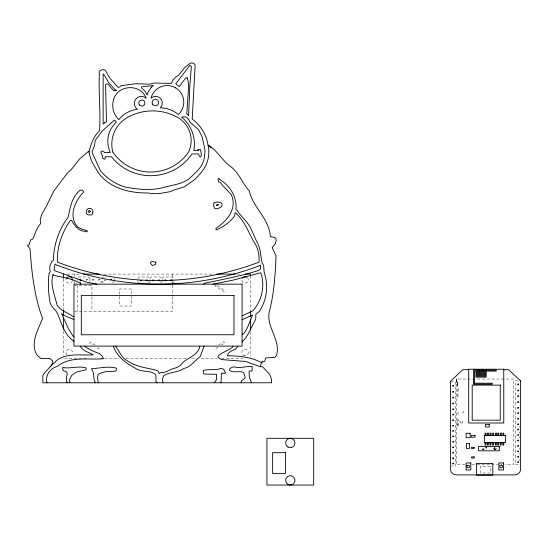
<?xml version="1.0" encoding="UTF-8"?>
<svg xmlns="http://www.w3.org/2000/svg" width="548" height="548" viewBox="0 0 548 548"><rect width="100%" height="100%" fill="white"/><g stroke="black" fill="none" stroke-linecap="round" stroke-linejoin="round"><path stroke-width="0.41" stroke-dasharray="2.74 2.06" d="M457.916 426.57L457.936 422.213L457.916 426.57L458.176 423.481M462.375 421.083L462.183 423.138L462.197 420.967M457.916 421.987L457.916 418.021L458.012 421.083M457.916 389.19L457.977 392.457L458.114 387.566M458.08 414.076L458.025 414.452L457.916 411.37M99.058 347.72L98.277 348.925L95.619 347.206M89.927 281.343L89.927 278.535L90.954 276.973M137.897 278.535L138.925 276.973L148.268 276.973L150.008 278.535L150.008 280.638M150.008 278.535L151.036 276.973L160.379 276.973L162.119 278.535L162.119 280.638M162.119 278.535L163.146 276.973L172.49 276.973L174.23 278.535M519.312 427.029L520.134 426.207M520.134 431.666L519.312 432.488L520.134 433.317M519.312 437.64L520.134 436.811M519.312 448.976L520.134 448.154M519.312 454.292L520.134 453.47M519.312 460.142L520.134 459.313M100.298 283.028L102.038 281.343L102.038 278.535L103.065 276.973L106.463 276.973M112.409 283.028L114.148 281.343M148.268 283.028L150.008 281.343L151.262 283.028M160.379 283.028L162.119 281.343L163.373 283.028M172.49 283.028L174.23 281.343M218.584 345.144L223.892 341.705L224.68 342.911L221.358 345.062M218.036 347.213L216.042 348.501L215.261 347.288M459.765 421.083L461.074 423.33L459.971 420.953M66.993 274.089L81.234 274.089M103.716 274.089L212.179 274.089M236.941 274.089L240.36 274.089M146.282 279.309L147.686 279.309M152.365 279.309L153.762 279.309M158.393 279.309L159.797 279.309M164.475 279.309L165.873 279.309M170.503 279.309L171.908 279.309M105.791 280.713L104.387 280.713L104.387 279.309M74.391 285.522L91.941 285.522L91.941 311.23M74.391 311.23L172.723 311.23L172.723 296.879M64.431 358.248L86.639 358.248M100.305 358.248L103.716 358.248M104.572 358.248L119.087 358.248M125.924 358.248L187.409 358.248M191.677 358.248L196.801 358.248M201.075 358.248L217.303 358.248M221.57 358.248L242.922 358.248M517.798 380.442L515.456 380.442L515.456 464.608L520.134 464.608M450.935 381.846L455.614 381.846L455.614 466.005L451.71 466.005M464.855 464.608L456.306 464.608L456.306 379.038L513.586 379.038L513.586 464.608L505.037 464.608M471.698 464.608L476.829 464.608M477.109 464.601L498.201 464.608M95.071 345.137L90.42 342.13L89.639 343.343L92.297 345.062M89.927 278.535L88.187 276.973L78.844 276.973L77.816 278.535L77.816 280.638M139.151 283.028L137.897 281.343L137.897 279.24M102.038 281.343L103.291 283.028M458.018 385.175L456.306 379.038L457.977 387.073L456.306 379.038L457.97 385.381M250.607 275.788L250.607 310.641M250.607 331.896L250.607 356.549M172.723 274.089L172.723 280.843M172.723 281.686L172.723 284.213M172.723 285.063L172.723 296.036M114.148 278.535L114.148 280.638M77.172 285.522L77.172 311.23M74.391 274.089L74.391 276.617M74.391 281.439L74.391 284.707M63.582 279.185L63.582 309.791M63.582 331.047L63.582 355.7M247.34 277.672A3.274 3.274 0 0 1 245.874 283.145A3.274 3.274 0 0 1 241.867 279.138M66.877 354.768A3.274 3.274 0 0 1 68.342 349.295A3.274 3.274 0 0 1 72.35 353.302M72.35 280.829A3.274 3.274 0 0 1 68.342 283.145A3.274 3.274 0 0 1 66.027 279.138M457.943 393.58L457.881 397.814L457.943 393.58M216.042 284.892L215.261 286.104L223.892 291.694L224.68 290.481L216.042 284.892M464.053 411.37L462.663 412.699L464.053 411.37M87.605 279.309L86.2 279.309L86.2 280.713L87.605 280.713L87.605 279.309M93.681 279.309L92.283 279.309L92.283 280.713L93.681 280.713L93.681 279.309M99.715 279.309L98.311 279.309L98.311 280.713L99.715 280.713L99.715 279.309M131.445 288.981L119.759 288.981L119.759 306.044L131.445 306.044L131.445 288.981M490.446 466.238L480.391 466.238L480.391 473.02L490.446 473.02L490.446 466.238M243.394 355.289A3.274 3.274 0 0 0 248.299 352.46A3.274 3.274 0 0 0 243.394 349.624A3.274 3.274 0 0 0 243.394 355.289"/><path stroke-width="0.82" d="M473.609 383.237L473.65 369.962L476.883 370.153L476.883 376.236L477.815 376.236L477.815 370.153L480.623 370.153L480.623 376.236L481.555 376.236L481.555 370.153L484.364 370.153L484.364 376.236L485.295 376.236L485.295 370.153L496.289 370.16L496.289 371.092L486.234 371.092L486.234 377.168L483.425 377.168L483.425 371.092L482.493 371.092L482.493 377.168L479.685 377.168L479.685 371.092L478.753 371.092L478.753 377.168L475.945 377.168L475.945 371.092L474.595 371.092L474.595 383.203L473.609 383.237L473.609 384.182L492.31 384.182L492.31 383.237L474.595 383.203M46.923 382.785C45.073 375.27 50.217 368.16 57.382 366.4C69.973 355.953 88.523 360.022 103.524 358.735L102.223 356.118L99.414 353.501C94.092 351.761 88.961 349.391 84.461 346.11M221.008 382.785L221.44 373.243L225.468 373.243L224.173 370.078L223.022 368.927L221.008 368.352C215.398 370.825 209 368.681 203.322 370.51L203.322 373.243L204.329 374.106L216.405 374.25L216.693 379.428L214.247 382.785M232.804 346.11L232.229 347.501C227.701 350.789 222.18 352.172 218.131 356.132L217.988 357.282L221.584 359.584L245.6 361.454L260.416 366.77L260.93 363.934L262.266 361.927L264.65 361.502L265.794 357.94L274.843 357.385L276.514 355.357C281.097 340.061 265.855 326.855 269.301 311.723C274.103 293.433 275.315 274.548 276.014 255.731L272.164 247.532L275.123 244.066L276.206 240.408L275.836 238.723L274.678 237.455L270.315 236.654C269.589 218.974 252.936 207.815 249.429 191.094C242.38 183.621 239.318 173.01 230.729 166.592C221.967 160.571 217.494 150.385 208.021 145.062A39.511 39.511 0 0 0 192.225 119.101L195.143 65.171A3.678 3.678 0 0 0 190.088 63.342L185.039 67.157L178.422 75.425L175.518 77.117L172.976 80.083L171.325 83.392L154.063 83.049L149.077 84.221L135.548 83.728L120.786 85.783L119.82 86.988L118.005 87.351L109.292 77.432L105.545 70.541L104.093 69.815L102.161 69.692L100.346 70.418L99.01 71.993L99.4 73.411C98.448 92.482 100.695 111.614 99.592 130.705C93.427 136.466 90.783 144.22 89.091 152.152A36.463 36.463 0 0 0 95.27 167.359C104.75 186.971 127.896 193.321 148.118 192.965A37.339 37.339 0 0 0 162.893 192.965L171.099 191.485L172.415 190.499L184.231 186.889L195.061 179.34L202.205 171.298A30.928 30.928 0 0 0 208.021 145.062L211.617 147.878L210.329 147.494L210.329 146.843M241.147 382.785L241.428 380.867L244.881 378.278L245.168 377.127L243.73 372.524C239.243 370.38 233.955 373.27 229.783 370.654L229.639 369.215L230.359 368.208L233.667 366.77C239.819 368.633 246.182 365.989 252.217 366.626L252.073 370.941L249.34 370.941L249.052 372.092L249.34 377.127L251.505 382.785M486.165 447.887L486.288 447.305C485.377 447.805 486.699 448.374 486.069 447.846M204.089 346.11L200.191 356.638C194.718 360.694 190.944 366.948 183.854 368.489C177.881 372.715 169.901 371.695 163.763 375.716L162.318 379.189L162.893 382.785M199.91 346.11C198.308 354.782 188.813 357.467 182.84 362.42C180.97 365.646 177.71 367.489 174.168 368.345C169.298 369.537 165.619 373.27 160.29 372.681L159.283 373.551L157.982 370.804C147.789 367.811 136.589 367.201 127.622 360.974C121.17 357.981 119.676 350.987 115.477 346.11M260.656 366.311L262.745 367.057L269.493 374.037L271.226 378.223L271.712 382.785L42.895 382.785L42.765 375.818C45.162 370.654 50.43 367.961 52.834 362.913L52.45 360.68L49.923 358.563L40.833 358.447L37.223 355.399C29.613 343.226 38.12 329.965 42.552 318.415C34.312 296.071 31.633 272.39 30.072 248.792L27.4 245.381L29.023 245.004L30.62 239.99L32.757 239.051C35.298 233.845 36.442 227.989 40.559 223.748L40.223 219.954L41.566 214.713L46.512 205.966L53.786 191.067L67.397 173.017L71.678 169.051L79.261 159.317L88.379 151.44L89.091 152.152M237.976 346.11L235.53 349.227C232.4 350.391 227.9 351.878 227.482 355.7C238.627 355.967 250.395 356.81 260.56 362.173L262.266 361.927M50.711 366.564L52.033 364.66L54.985 362.434L56.06 360.974C66.746 352.323 80.734 355.741 93.249 354.809C88.81 352.193 82.659 351.124 80.2 346.11M242.065 341.781L245.422 338.342L247.895 334.417L254.902 320.833L255.772 318.552L255.848 314.086L259.505 311.298C266.664 300.051 268.636 285.857 264.431 273.13C263.252 269.952 264.91 265.691 262.177 263.211L260.752 255.252A32.49 32.49 0 0 0 256.396 240.839L250.073 226.783L246.73 221.988L238.216 212.419L237.448 210.377L235.941 209.754C237.229 197.862 230.66 186.204 220.604 180.141L218.727 178.484L217.96 178.71L218.515 181.881L220.255 182.34C223.461 186.964 227.564 190.382 231.249 194.588C237.695 208.747 227.03 220.858 215.987 228.338L216.076 229.927C223.289 227.167 229.879 222.221 234.619 216.09L235.106 212.542C244.661 220.378 248.463 232.77 254.642 243.045C258.409 248.566 259.327 255.567 259.108 262.122A284.727 284.727 0 0 1 57.355 262.122C56.704 247.463 61.993 232.53 70.302 220.508L71.507 220.193C74.576 225.776 78.7 231.509 85.769 231.338L86.317 231.955L87.303 231.544L87.153 230.715L81.789 229.057L77.967 227.18C67.712 217.049 75.062 200.589 83.714 191.958L82.543 190.32L80.693 190.088L79.227 190.8C71.713 197.938 70.041 207.514 68.24 217.118C58.711 229.468 53.594 245.196 53.396 260.581L52.019 261.047L51.615 262.656C49.258 264.896 49.464 268.664 50.286 271.513L49.115 273.26C47.854 282.713 48.313 292.159 49.875 301.578C50.546 307.133 56.328 309.524 57.787 314.367C61.78 323.752 64.643 335.294 73.973 341.24M483.672 449.004L484.055 449.483M203.575 284.159L204.541 283.254C222.721 279.473 241.045 276.048 258.861 270.411L260.375 269.068L260.677 265.259A282.898 282.898 0 0 1 57.355 265.259L56.492 265.266L55.622 264.054L54.93 264.232L54.067 270.465L86.283 282.069L97.003 284.159M242.065 315.922L252.875 310.812C261.923 300.749 265.314 285.693 260.766 272.753L233.489 280.035L212.973 284.159M242.065 319.737L252.594 314.915C249.703 321.238 248.1 328.396 243.552 333.821L242.065 334.314M73.973 316.573L73.227 316.586C67.986 312.703 60.602 310.956 57.047 305.044C54.814 295.194 49.779 284.426 53.094 274.377L53.546 275.336C62.054 277.165 70.932 278.446 78.796 282.426L80.303 282.453L80.357 284.159M198.534 150.536L193.855 150.536A35.031 35.031 0 0 0 181.422 116.998L185.628 116.82L187.464 118.046L188.08 119.115L188.485 119.012L189.992 122.115L198.582 129.691L202.061 136.705L203.849 144.679A26.174 26.174 0 0 1 205.007 151.769L204.192 158.906A26.174 26.174 0 0 1 201.465 165.551C198.424 170.49 193.862 174.134 189.807 178.189C182.648 184.217 172.716 184.786 164.044 187.382C151.426 190.875 138.007 189.423 125.307 187.053A52.916 52.916 0 0 1 100.517 170.969L92.311 152.913L92.146 151.604L94.448 145.693L95.27 140.439L102.161 131.082L114.148 120.286L115.635 120.957L116.361 122.177A25.715 25.715 0 0 0 110.306 152.44L104.463 152.611L104.079 151.858L102.01 150.912L100.873 151.858L101.442 154.31L102.387 155.817L102.572 158.077L104.463 159.215L105.216 158.646L105.161 156.762L111.436 156.762A50.149 50.149 0 0 0 192.04 153.926L198.534 153.926L199.328 156.194L200.65 156.947L201.212 155.632L201.212 153.365L200.458 149.59L198.006 149.59L198.013 150.536M83.221 274.089L99.448 274.089M216.446 274.089L235.236 274.089M245.483 274.089L250.607 274.089L250.607 275.788M110.422 279.309L111.826 279.309M81.57 280.713L80.172 280.713L80.172 279.309M140.254 280.713L141.651 280.713M146.282 280.713L147.686 280.713M152.365 280.713L153.762 280.713M158.393 280.713L159.797 280.713M164.475 280.713L165.873 280.713M170.503 280.713L171.908 280.713M468.752 369.688L462.82 369.688L450.463 381.175L450.463 469.677L451.251 472.177L453.388 474.164L456.306 474.897L514.99 474.897L517.675 474.164L519.819 472.177L520.6 469.677L520.6 380.874L508.571 369.688L503.489 369.688M477.815 370.153L479.685 370.16M481.555 370.153L483.425 370.16M485.295 370.153L486.234 370.16M496.92 449.059L496.687 448.675M501.194 465.067L502.413 465.773L502.598 466.478A1.397 1.397 0 0 1 501.194 467.876L500.495 467.691L499.79 466.478A1.397 1.397 0 0 1 501.194 465.074M73.973 336.404L72.816 335.938L68.178 328.101L61.54 313.648L64.232 315.449L73.973 319.559M187.149 77.843L185.806 77.946L179.292 86.502L175.757 83.817L189.909 65.205L191.368 66.637L189.875 84.755L188.615 115.772L186.793 113.82L188.491 88.392A28.414 28.414 0 0 0 187.423 78.535A0.897 0.897 0 0 0 187.149 77.843L187.423 78.535M157.303 382.785L155.954 381.648L155.954 375.86L155.235 374.126C149.234 369.756 140.651 372.729 134.705 367.77C125.732 363.262 116.539 355.933 113.306 346.11M520.134 380.442L520.6 380.874M95.325 382.785C92.701 378.49 94.804 372.928 91.543 368.948L91.804 368.688C99.811 368.235 108.511 366.002 116.217 368.071L116.566 369.736L115.251 371.229L105.771 371.585L98.921 373.777C96.619 376.216 97.873 379.894 98.311 382.785M67.041 382.785L66.342 379.401L66.342 377.38L67.219 374.565L66.87 372.106L63.178 370.53L62.561 367.722L62.917 367.544C70.582 368.9 78.48 365.619 86.098 367.893L86.098 369.736L76.439 372.106L71.699 375.359L69.678 379.401L69.671 382.785M250.607 311.49L250.607 316.593M250.607 319.142L250.607 330.197M63.582 274.089L63.582 278.336M63.582 310.641L63.582 315.744M63.582 317.443L63.582 329.348M242.195 278.35A3.274 3.274 0 0 1 246.662 277.151M66.356 278.35A3.274 3.274 0 0 1 72.466 279.987M494.913 448.052L494.851 448.627L494.412 447.743L494.913 448.052M155.872 262.252L155.646 264.321L154.187 265.006L152.276 265.39L150.59 263.396L150.59 262.478L151.892 261.41L155.872 262.252M92.824 212.158L92.653 213.638L91.632 214.946L88.084 214.905L86.269 213.364L86.351 210.459C87.79 206.973 93.831 207.973 92.824 212.158M113.573 99.661C111.422 106.682 113.429 114.621 118.875 119.608A27.818 27.818 0 0 1 137.411 109.271A7.042 7.042 0 0 1 135.904 99.024A7.042 7.042 0 0 1 146.234 98.352C140.959 83.385 117.704 84.392 113.573 99.661M218.405 204.808L216.316 205.651L216.946 204.425L218.405 204.808M213.926 202.986L213.61 206.069L214.542 208.172L215.289 208.624L217.323 208.802L220.043 207.617L221.31 206.699L222.036 205.027L221.974 203.534L220.913 202.596L217.289 201.938L213.926 202.986M467.019 465.773L466.828 466.478A1.397 1.397 0 0 0 468.232 467.876A1.397 1.397 0 0 0 469.636 466.478L469.451 465.773L468.232 465.067L467.019 465.773M90.256 211.48L89.66 212.501L88.427 212.069L87.981 211.343L89.454 210.302L90.256 211.48M151.378 87.146L147.672 92.783L147.782 94.092L147.241 94.859L145.083 91.29L141.576 88.036L141.487 86.879L153.563 85.536L151.378 87.146M483.089 448.997L482.747 449.504L483.089 448.997M104.593 122.814L103.14 124.053L103.14 73.973L104.874 76.014L108.833 82.796L114.683 89.269L116.669 90.612L113.6 90.509L109.168 85.694A2.082 2.082 0 0 0 105.6 84.584L106.47 121.745L104.593 122.814M494.947 449.538L495.488 449.634L494.947 449.538M242.065 284.159L73.973 284.159L73.973 346.11L242.065 346.11L242.065 284.159M233.982 295.482L81.323 295.482L81.323 334.76L233.982 334.76L233.982 295.482M503.77 369.222L468.698 369.222L468.698 422.994L503.77 422.994L503.77 369.222M518.264 384.038L517.792 384.038L517.792 384.792L518.264 384.792L518.264 384.038M500.262 385.121L472.205 385.121L472.205 420.186L500.262 420.186L500.262 385.121M453.271 385.45L452.806 385.45L452.806 386.196L453.271 386.196L453.271 385.45M518.264 390.21L517.792 390.21L517.792 390.964L518.264 390.964L518.264 390.21M453.271 391.615L452.806 391.615L452.806 392.368L453.271 392.368L453.271 391.615M518.264 395.916L517.792 395.916L517.792 396.67L518.264 396.67L518.264 395.916M453.271 397.321L452.806 397.321L452.806 398.074L453.271 398.074L453.271 397.321M518.264 401.855L517.792 401.855L517.792 402.609L518.264 402.609L518.264 401.855M453.271 403.26L452.806 403.26L452.806 404.006L453.271 404.006L453.271 403.26M518.264 407.561L517.792 407.561L517.792 408.315L518.264 408.315L518.264 407.561M453.271 408.966L452.806 408.966L452.806 409.712L453.271 409.712L453.271 408.966M518.264 412.802L517.792 412.802L517.792 413.548L518.264 413.548L518.264 412.802M453.271 414.199L452.806 414.199L452.806 414.952L453.271 414.952L453.271 414.199M518.264 418.501L517.792 418.501L517.792 419.254L518.264 419.254L518.264 418.501M453.271 419.905L452.806 419.905L452.806 420.659L453.271 420.659L453.271 419.905M518.264 423.974L517.792 423.974L517.792 424.727L518.264 424.727L518.264 423.974M489.275 424.392L485.535 424.392L485.535 426.967L489.275 426.967L489.275 424.392M453.271 425.378L452.806 425.378L452.806 426.125L453.271 426.125L453.271 425.378M518.264 429.207L517.792 429.207L517.792 429.961L518.264 429.961L518.264 429.207M453.271 430.612L452.806 430.612L452.806 431.365L453.271 431.365L453.271 430.612M486.001 433.167L485.062 433.167L485.062 435.509L486.001 435.509L486.001 433.167M488.343 433.167L487.405 433.167L487.405 435.516L488.343 435.516L488.343 433.167M490.912 433.173L489.974 433.173L489.974 435.516L490.912 435.516L490.912 433.173M493.481 433.173L492.542 433.173L492.542 435.516L493.481 435.516L493.481 433.173M496.289 433.173L495.351 433.173L495.351 435.516L496.289 435.516L496.289 433.173M498.625 433.173L497.687 433.173L497.687 435.516L498.625 435.516L498.625 433.173M501.194 433.173L500.255 433.173L500.255 435.516L501.194 435.516L501.194 433.173M503.77 433.18L502.831 433.18L502.831 435.523L503.77 435.523L503.77 433.18M470.109 433.276L466.129 433.276L466.129 437.722L470.109 437.722L470.109 433.276M518.264 434.68L517.792 434.68L517.792 435.434L518.264 435.434L518.264 434.68M475.013 435.379L471.273 435.379L471.273 437.249L475.013 437.249L475.013 435.379M505.407 435.619L484.364 435.619L484.364 442.633L505.407 442.633L505.407 435.619M453.271 436.085L452.806 436.085L452.806 436.831L453.271 436.831L453.271 436.085M313.689 438.297L266.931 438.297L266.931 485.055L313.689 485.055L313.689 438.297M518.264 440.154L517.792 440.154L517.792 440.9L518.264 440.9L518.264 440.154M453.271 441.551L452.806 441.551L452.806 442.305L453.271 442.305L453.271 441.551M486.001 442.743L485.062 442.743L485.062 445.086L486.001 445.086L486.001 442.743M488.343 442.75L487.405 442.75L487.405 445.092L488.343 445.092L488.343 442.75M490.912 442.75L489.974 442.75L489.974 445.092L490.912 445.092L490.912 442.75M493.481 442.75L492.542 442.75L492.542 445.092L493.481 445.092L493.481 442.75M496.289 442.75L495.351 442.75L495.351 445.092L496.289 445.092L496.289 442.75M498.625 442.75L497.687 442.75L497.687 445.099L498.625 445.099L498.625 442.75M501.194 442.757L500.255 442.757L500.255 445.099L501.194 445.099L501.194 442.757M503.77 442.757L502.831 442.757L502.831 445.099L503.77 445.099L503.77 442.757M469.403 443.332L466.595 443.332L466.595 448.476L469.403 448.476L469.403 443.332M518.264 445.62L517.792 445.62L517.792 446.373L518.264 446.373L518.264 445.62M499.331 446.415L478.52 446.415L478.52 450.812L499.331 450.812L499.331 446.415M453.271 447.024L452.806 447.024L452.806 447.778L453.271 447.778L453.271 447.024M474.082 447.305L471.506 447.305L471.506 448.476L474.082 448.476L474.082 447.305M518.264 451.093L517.792 451.093L517.792 451.84L518.264 451.84L518.264 451.093M453.271 452.497L452.806 452.497L452.806 453.244L453.271 453.244L453.271 452.497M285.501 452.669L272.644 452.669L272.644 473.472L285.501 473.472L285.501 452.669M518.264 456.566L517.792 456.566L517.792 457.313L518.264 457.313L518.264 456.566M474.198 456.888L471.623 456.888L471.623 458.06L474.198 458.06L474.198 456.888M453.271 457.964L452.806 457.964L452.806 458.717L453.271 458.717L453.271 457.964M518.264 461.8L517.792 461.8L517.792 462.546L518.264 462.546L518.264 461.8M470.807 462.964L466.129 462.964L466.129 469.985L470.807 469.985L470.807 462.964M503.537 462.964L498.858 462.964L498.858 469.985L503.537 469.985L503.537 462.964M453.271 463.197L452.806 463.197L452.806 463.95L453.271 463.95L453.271 463.197M492.782 463.437L476.418 463.437L476.418 475.123L492.782 475.123L492.782 463.437M494.385 449.086L493.96 448.737L494.385 449.086M175.613 87.858A16.632 16.632 0 0 0 150.988 98.284A6.665 6.665 0 0 1 160.406 98.4A6.665 6.665 0 0 1 160.29 107.826A29.119 29.119 0 0 1 178.36 114.457A16.632 16.632 0 0 0 175.613 87.858M139.398 104.86A3.041 3.041 0 0 0 144.631 104.291A3.041 3.041 0 0 0 141.521 100.044A3.041 3.041 0 0 0 139.398 104.86M152.543 104.168A3.274 3.274 0 0 0 158.208 104.099A3.274 3.274 0 0 0 155.317 99.222A3.274 3.274 0 0 0 152.543 104.168M112.813 152.07A45.868 45.868 0 0 0 188.56 152.07A26.564 26.564 0 0 0 177.47 117.327A51.437 51.437 0 0 0 127.677 117.327A30.763 30.763 0 0 0 112.813 152.07M287.974 484.432A4.679 4.679 0 0 0 294.982 480.384A4.679 4.679 0 0 0 287.974 476.328A4.679 4.679 0 0 0 287.974 484.432M287.974 447.024A4.679 4.679 0 0 0 294.982 442.976A4.679 4.679 0 0 0 287.974 438.927A4.679 4.679 0 0 0 287.974 447.024"/></g></svg>
